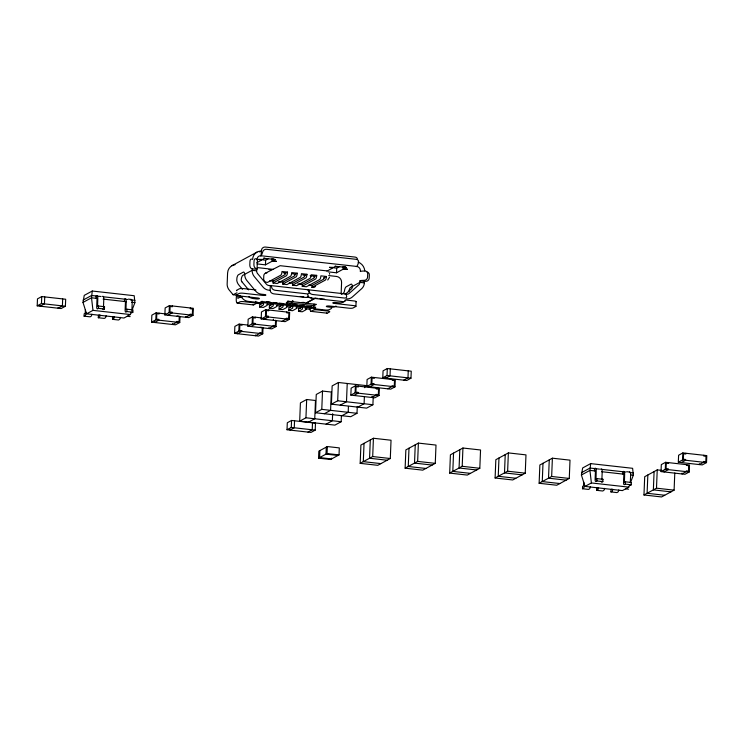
<?xml version="1.0" encoding="UTF-8"?>
<svg xmlns="http://www.w3.org/2000/svg" width="744" height="744" viewBox="0 0 744 744"><rect width="100%" height="100%" fill="white"/><g stroke="black" fill="none" stroke-linecap="round" stroke-linejoin="round"><path stroke-width="1.12" d="M103.49 306.947L103.797 299.014A3.98 1.274 -83.6 0 0 102.784 296.289L102.635 296.335M601.896 479.527L602.203 471.603A3.98 1.274 -83.6 0 0 601.199 468.869L600.492 469.222M37.2 305.868L37.479 298.874L41.738 296.568L65.677 299.246L65.398 306.23L61.138 308.546L37.2 305.868L41.459 303.552L65.398 306.23M40.223 305.421L40.195 306.203L44.445 303.887L44.733 296.903M41.459 303.552L41.738 296.568M58.181 307.43L58.144 308.211L62.403 305.896L62.682 298.911M131.195 312.387L130.377 314.545L123.988 318.014L86.583 313.829L83.002 302.417L84.249 295.368L92.256 291.025L134.208 295.721L134.897 302.65L132.013 310.22M91.94 314.173A2.781 0.893 -83.6 0 1 91.01 316.321L90.08 316.823L84.091 316.154L84.184 313.829L85.235 313.066L85.393 309.625M83.002 302.417L91.512 297.795L95.995 298.298L96.088 295.973L96.794 295.619A3.98 1.274 -83.6 0 1 97.808 298.344L97.566 306.537M95.995 298.298L96.534 298.009A1.59 0.512 -83.6 0 1 96.999 299.274L96.701 306.658A2.781 0.893 -83.6 0 0 97.529 308.872L98.459 308.369L98.552 306.035L104.532 306.705L104.439 309.039L103.509 309.541A2.781 0.893 -83.6 0 1 102.886 309.104M106.15 315.763A2.781 0.893 -83.6 0 1 105.22 317.911L104.29 318.413L98.301 317.744L98.403 315.419L99.305 314.926M120.361 317.353A2.781 0.893 -83.6 0 1 119.431 319.502L118.501 320.004L112.521 319.334L112.614 317.009L113.516 316.516M126.973 309.216L125.968 309.681L126.238 301.525A3.98 1.274 -83.6 0 0 125.225 298.8L124.518 299.153L124.425 301.478L124.955 301.19A1.59 0.512 -83.6 0 1 125.429 302.455L125.132 309.839A2.781 0.893 -83.6 0 0 125.95 312.052L126.88 311.55L126.973 309.216L132.962 309.885L132.869 312.22L131.939 312.722A2.781 0.893 -83.6 0 1 131.242 312.062M131.911 309.997L132.218 302.194A3.98 1.274 -83.6 0 0 131.204 299.469L130.498 299.823L134.99 300.325M180.002 316.516L179.76 322.515L175.5 324.821L151.562 322.143L151.85 315.149L156.101 312.843L165.828 313.931M154.585 321.696L154.557 322.478L158.816 320.171L158.844 319.39L156.603 319.139L156.817 313.698L159.067 313.949L159.095 313.178M151.562 322.143L155.822 319.836L156.101 312.843M164.861 314.926L165.149 307.932L169.4 305.626L193.338 308.304L193.059 315.298L188.799 317.604L164.861 314.926L169.12 312.62L193.059 315.298M169.12 312.62L169.4 305.626M172.394 305.961L172.366 306.742L170.116 306.491L169.902 311.922L172.143 312.173L172.115 312.954L167.856 315.261M172.543 323.705L172.515 324.486L176.765 322.18L176.802 321.399L179.044 321.65L179.258 316.209L177.016 315.958M185.842 316.498L185.814 317.269L190.064 314.963L190.101 314.182L192.343 314.433L192.557 309.002L190.315 308.751L190.343 307.969M263.013 327.769L262.781 333.768L258.521 336.074L234.583 333.396L234.862 326.402L239.122 324.096L247.724 325.054M242.451 289.351L238.852 285.017A8.742 8.082 61.5 0 1 236.769 280.395L236.927 277.865A4.771 1.525 -83.6 0 1 238.396 274.787L243.297 272.137A4.771 1.525 -83.6 0 1 244.581 273.718L244.85 275.95A8.742 8.082 61.5 0 0 246.934 280.637L255.592 291.025A8.742 8.082 61.5 0 0 261.302 294.178L264.241 294.503A2.465 0.512 2.3 0 1 265.738 295.21A2.465 0.512 2.3 0 1 262.595 295.396L243.195 293.229A3.181 0.651 2.3 0 0 239.14 293.471L236.48 294.912L236.248 299.255A4.771 1.525 -83.6 0 0 237.662 303.05L239.791 301.897A3.181 0.651 2.3 0 1 243.846 301.655L253.946 302.78A3.181 0.651 2.3 0 1 255.871 303.692L253.741 304.845A4.771 1.525 -83.6 0 1 252.969 304.659M237.606 332.949L237.578 333.731L241.828 331.424L241.865 330.643L239.624 330.392L239.838 324.961L242.079 325.212L242.116 324.431M234.583 333.396L238.843 331.089L239.122 324.096M276.322 320.562L276.08 326.551L271.82 328.857L247.882 326.179L248.161 319.195L252.421 316.879L261.023 317.846M251.686 259.144A3.181 1.609 85.2 0 0 249.938 261.618L249.817 264.724A3.181 1.609 85.2 0 0 251.314 268.463L252.225 268.817L252.16 270.314A8.742 8.082 61.5 0 0 254.327 276.619L262.985 287.007A8.742 8.082 61.5 0 0 268.705 290.16L270.146 290.327L270.463 291.499A3.181 1.888 20.8 0 0 274.024 293.899L305.44 297.414A3.181 1.888 20.8 0 0 307.746 296.67L307.886 296.279M247.882 326.179L252.142 323.873L252.421 316.879M257.48 273.476A3.971 3.674 61.5 0 1 256.652 270.816L256.708 269.319A4.045 0.837 2.3 0 0 256.354 268.482L255.406 268.119A3.181 1.609 85.2 0 1 253.909 264.38L254.039 261.274A3.181 1.609 85.2 0 1 255.787 258.791L256.727 259.163A4.045 0.837 2.3 0 1 257.089 259.991A4.036 3.739 61.5 0 1 261.014 255.75L356.785 266.445A9.421 3.013 -83.6 0 0 358.515 262.455A3.181 2.706 -26.9 0 0 356.283 259.331L266.519 249.287A3.181 2.706 -26.9 0 0 262.762 251.742A9.421 3.013 -83.6 0 1 261.014 255.75A4.771 1.525 -83.6 0 1 260.605 255.815M261.302 303.822L255.834 303.208L255.917 301.292M257.071 268.984L257.443 259.656M255.415 317.214L255.378 317.995L253.137 317.744L252.923 323.184L255.164 323.435L255.136 324.207L250.877 326.514M255.564 334.958L255.527 335.739L259.786 333.433L259.814 332.652L262.065 332.903L262.279 327.472L260.037 327.221M261.014 255.75L261.628 249.51A3.181 2.706 -26.9 0 1 265.385 247.054L355.148 257.099A3.181 2.706 -26.9 0 1 357.473 259.489M267.635 301.999L267.375 304.129A1.59 0.512 -83.6 0 1 266.808 305.561L263.348 307.439L259.609 307.021L259.702 304.687L263.85 302.436M261.181 318.971L261.46 311.978L265.72 309.671L289.658 312.35L289.379 319.343L285.119 321.65L261.181 318.971L265.441 316.665L289.379 319.343M257.071 263.906L265.45 264.845L265.636 260.186L268.417 258.67M264.204 318.525L264.176 319.306L268.435 317L268.463 316.219L266.222 315.968L266.436 310.527L268.677 310.778L268.714 310.006M265.441 316.665L265.72 309.671M277.094 305.217A1.59 0.512 -83.6 0 1 276.536 306.649L273.076 308.528L269.337 308.109L269.43 305.775L274.424 303.059M270.146 290.327L270.332 285.668L268.891 285.501A3.971 3.674 61.5 0 1 266.287 284.069L257.489 273.494M268.863 327.751L268.826 328.523L273.085 326.216L273.113 325.444L275.364 325.695L275.578 320.255M265.45 264.845L271.941 261.321L272.053 258.531M271.941 261.321L276.452 261.284L273.271 260.605L273.346 258.735M282.841 282.023L282.757 284.096L296.066 276.889A3.181 1.014 -83.6 0 0 297.247 273.197L291.713 272.583A3.181 1.014 -83.6 0 1 290.523 276.266L277.224 283.483L273.039 283.008L273.122 280.934M273.336 320.004L273.364 319.223M287.091 304.175L286.821 306.305A1.59 0.512 -83.6 0 1 286.263 307.737L282.794 309.616L279.056 309.197L279.149 306.863L283.297 304.612M286.663 312.015L286.635 312.787L288.877 313.038L288.663 318.478L286.412 318.227L286.384 319.009L282.125 321.315M296.549 307.393A1.59 0.512 -83.6 0 1 295.982 308.825L292.522 310.704L288.784 310.285L288.877 307.951L293.88 305.235M240.312 295.768L242.339 298.204A8.742 8.082 61.5 0 0 248.059 301.357L260.121 302.706L263.292 301.673L288.886 304.538L291.434 303.152L291.499 301.599L292.699 300.948M331.666 308.202A8.742 8.082 61.5 0 1 325.751 310.053L313.68 308.704L315.456 307.709L314.768 307.43L289.183 304.566L291.732 303.18L291.797 301.627L292.997 300.976M302.297 284.199L302.213 286.273L315.512 279.065A3.181 1.014 -83.6 0 0 316.702 275.373L311.159 274.759A3.181 1.014 -83.6 0 1 309.978 278.442L296.679 285.659L292.485 285.185L292.569 283.111M287.017 429.753L287.296 422.759L291.555 420.453L315.493 423.131L315.214 430.125L310.955 432.431L287.017 429.753L291.276 427.447L315.214 430.125M290.039 429.307L290.011 430.088L294.271 427.781L294.55 420.788M291.276 427.447L291.555 420.453M306.268 308.481A1.59 0.512 -83.6 0 1 305.71 309.913L302.25 311.792L298.502 311.373L298.604 309.039L302.752 306.788M341.394 416.017L341.171 421.727L334.902 425.122L299.683 421.188L300.418 402.895L306.677 399.5L315.484 400.486L314.749 418.77L308.49 422.173M299.683 421.188L305.942 417.784L306.677 399.5M315.558 286.208A3.181 2.939 61.5 0 1 312.908 287.472L311.931 287.361L312.015 285.287M291.732 303.18L314.024 305.672L314.089 304.119M312.499 422.797L312.22 429.79L307.96 432.097M357.278 406.438L357.008 413.301L350.74 416.696L315.521 412.753L316.256 394.469L322.515 391.065L331.322 392.051L330.587 410.344L324.328 413.738M318.553 458.164L318.832 451.171L327.341 446.558L339.311 447.897L339.032 454.891L330.522 459.504L318.553 458.164L327.062 453.552L339.032 454.891M319.892 450.594L319.613 457.588L331.582 458.927L331.61 458.146M315.521 412.753L321.78 409.358L322.515 391.065M326.281 447.135L326.002 454.128L337.962 455.468L337.999 454.686M327.062 453.552L327.341 446.558M328.141 271.858L336.511 272.797L336.707 268.138L339.487 266.622M373.228 396.719L372.902 404.727L366.643 408.121L331.415 404.178L332.149 385.894L338.418 382.49L367.034 385.699M332.642 413.711L332.363 420.741L326.104 424.145M331.415 404.178L337.683 400.784L338.418 382.49M336.511 272.797L343.003 269.272L343.114 266.482M343.003 269.272L347.522 269.235L344.333 268.556L344.407 266.687M347.225 383.476L346.49 401.769L340.222 405.164M348.434 406.41L348.201 412.316L341.942 415.71M350.861 395.129L351.14 388.136L355.39 385.829L379.328 388.507L379.049 395.501L374.79 397.808L350.861 395.129L355.111 392.823L379.049 395.501M355.911 306.351L356.097 301.692M355.111 392.823L355.39 385.829M356.357 266.529A4.771 1.525 -83.6 0 0 356.757 266.464A4.036 3.739 61.5 0 1 360.31 271.541A4.045 0.837 2.3 0 1 363.091 271.058L364.83 270.993A3.181 2.911 -58.9 0 1 367.694 273.997L367.564 277.103A3.181 2.911 -58.9 0 1 364.458 280.321L362.719 280.386A4.045 0.837 2.3 0 0 359.938 280.869L359.882 282.367A3.971 3.674 61.5 0 1 358.85 284.822L349.271 293.35A3.971 3.674 61.5 0 1 346.574 294.196L345.132 294.038A4.613 1.479 -83.6 0 1 346.295 295.061L346.63 296.289A3.181 1.888 20.8 0 1 344.202 298.019L312.787 294.503A3.181 1.888 20.8 0 1 309.913 293.183L309.048 290.895A4.613 1.479 -83.6 0 0 307.886 289.862M358.385 386.164L358.357 386.945L356.106 386.694L355.892 392.125L358.134 392.376L358.106 393.158L353.846 395.464M346.388 298.856A8.742 8.082 61.5 0 0 352.312 297.005L361.714 288.635A8.742 8.082 61.5 0 0 364.365 282.869L364.43 281.372L366.094 281.306A3.181 2.911 -58.9 0 0 369.201 278.089L369.331 274.982A3.181 2.911 -58.9 0 0 367.238 272.062M360.17 463.345L360.905 445.052L373.432 438.263L391.037 440.234L390.302 458.518L377.785 465.316L360.17 463.345L372.698 456.546L390.302 458.518M364.383 396.701L364.095 403.741L357.836 407.135M364.746 387.698L364.83 385.448M364.039 443.35L363.305 461.643L380.909 463.614M366.82 386.471L367.099 379.487L371.349 377.171L395.287 379.849L395.008 386.843L390.749 389.149L366.82 386.471L371.07 384.164L395.008 386.843M371.07 384.164L371.349 377.171M371.833 396.701L371.805 397.473L376.055 395.166L376.092 394.385L378.333 394.636L378.547 389.205L376.306 388.954L376.334 388.173M370.298 439.955L369.563 458.248L387.178 460.22M374.344 377.506L374.316 378.287L372.065 378.036L371.851 383.476L374.093 383.727L374.065 384.499L369.805 386.806M372.698 456.546L373.432 438.263M382.779 377.822L383.058 370.828L387.308 368.522L411.246 371.2L410.967 378.194L406.717 380.5L382.779 377.822L387.029 375.515L410.967 378.194M385.801 377.375L385.764 378.157L390.023 375.85L390.302 368.857M387.029 375.515L387.308 368.522M392.302 379.514L392.265 380.296L394.506 380.547L394.292 385.987L392.051 385.736L392.014 386.508L387.764 388.814M408.261 370.865L407.972 377.859L403.722 380.165M405.127 468.181L405.861 449.897L418.388 443.099L436.003 445.07L435.268 463.363L422.741 470.152L405.127 468.181L417.654 461.392L435.268 463.363M408.995 448.195L408.261 466.488L425.875 468.46M415.254 444.8L414.52 463.094L432.134 465.056M417.654 461.392L418.388 443.099M449.683 473.1L450.418 454.807L462.935 448.018L480.55 449.981L479.815 468.274L467.288 475.072L449.683 473.1L462.201 466.302L479.815 468.274M453.542 453.105L452.808 471.398L470.422 473.37M459.811 449.711L459.076 468.004L476.681 469.976M462.201 466.302L462.935 448.018M495.104 477.992L495.839 459.699L508.366 452.91L525.98 454.882L525.245 473.175L512.718 479.964L495.104 477.992L507.631 471.203L525.245 473.175M498.973 458.006L498.238 476.29L515.852 478.262M505.232 454.612L504.497 472.896L522.111 474.867M507.631 471.203L508.366 452.91M539.13 483.274L539.865 464.981L552.392 458.192L570.006 460.155L569.272 478.448L556.745 485.237L539.13 483.274L551.657 476.476L569.272 478.448M542.999 463.279L542.264 481.573L559.879 483.544M549.258 459.885L548.523 478.178L566.138 480.15M551.657 476.476L552.392 458.192M629.61 484.976L628.782 487.134L622.403 490.594L584.998 486.409L581.408 474.998L582.664 467.948L590.671 463.614L632.623 468.311L633.311 475.239L630.428 482.81M590.345 486.762A2.781 0.893 -83.6 0 1 589.425 488.91L588.495 489.413L582.506 488.743L582.599 486.409L583.649 485.646L583.808 482.205M581.408 474.998L589.927 470.385L594.409 470.887L594.503 468.553L595.209 468.199A3.98 1.274 -83.6 0 1 596.223 470.933L596.018 479.127M594.409 470.887L594.949 470.599A1.59 0.512 -83.6 0 1 595.414 471.863L595.116 479.248A2.781 0.893 -83.6 0 0 595.935 481.461L596.874 480.95L596.967 478.625L602.947 479.294L602.854 481.619L601.924 482.131A2.781 0.893 -83.6 0 1 601.301 481.684M604.565 488.352A2.781 0.893 -83.6 0 1 603.635 490.501L602.705 491.003L596.716 490.333L596.809 487.999L597.72 487.515M618.776 489.943A2.781 0.893 -83.6 0 1 617.846 492.091L616.916 492.593L610.936 491.924L611.029 489.589L611.931 489.106M601.515 471.687L622.84 474.068L622.933 471.733L623.639 471.38A3.98 1.274 -83.6 0 1 624.644 474.114L624.411 482.298M622.84 474.068L623.37 473.779A1.59 0.512 -83.6 0 1 623.835 475.044L623.546 482.428A2.781 0.893 -83.6 0 0 624.365 484.642L625.295 484.13L625.388 481.805L631.377 482.475L631.284 484.8L630.345 485.311A2.781 0.893 -83.6 0 1 629.656 484.642M630.326 482.586L630.633 474.784A3.98 1.274 -83.6 0 0 629.619 472.049L629.471 472.105M674.789 473.007L674.101 490.156L661.583 496.946L643.969 494.974L644.704 476.69L657.231 469.892L661.63 470.385M647.838 474.988L647.103 493.281L664.708 495.253M654.097 471.594L653.362 489.877L670.976 491.849M643.969 494.974L656.496 488.185L657.231 469.892M661.035 471.603L661.314 464.609L665.573 462.303L689.511 464.981L689.232 471.975L684.973 474.281L661.035 471.603L665.294 469.297L689.232 471.975M664.057 471.157L664.029 471.938L668.289 469.631L668.317 468.85L666.075 468.599L666.289 463.159L668.531 463.41L668.568 462.638M665.294 469.297L665.573 462.303M678.323 462.229L678.602 455.235L682.862 452.929L706.8 455.607L706.521 462.591L702.262 464.907L678.323 462.229L682.583 459.913L706.521 462.591M682.016 473.165L681.978 473.947L686.238 471.64L686.266 470.859L688.516 471.11L688.73 465.67L686.489 465.418L686.517 464.647M682.583 459.913L682.862 452.929M685.856 453.263L685.819 454.035L683.578 453.784L683.364 459.225L685.605 459.476L685.577 460.248L681.318 462.563M699.304 463.791L699.267 464.572L703.526 462.257L703.554 461.485L705.805 461.736L706.019 456.295L703.778 456.044L703.805 455.272M348.899 291.797L349.131 290.42A4.771 1.525 -83.6 0 1 350.61 287.342L352.563 286.282M273.625 302.668L273.355 304.798A1.59 0.512 -83.6 0 1 272.797 306.23L269.337 308.109M92.256 291.025L91.512 297.795L92.972 310.36L86.583 313.829M590.671 463.614L589.927 470.385L591.387 482.949L584.998 486.409M329.499 277.317L327.723 280.014M345.29 294.326L351.28 288.998A3.971 3.674 61.5 0 0 352.033 288.049L352.135 287.835A4.036 3.59 47.6 0 0 352.386 286.905L352.303 285.77A4.771 1.525 -83.6 0 0 351.01 284.189L346.118 286.84A4.771 1.525 -83.6 0 0 344.639 289.918L344.398 291.239A4.036 3.804 80.9 0 1 344.063 292.206L343.942 292.429A3.971 3.674 61.5 0 1 343.189 293.387L341.282 294.419M83.096 300.083L91.605 295.47L101.082 296.531M97.641 306.528L98.552 306.035M84.091 316.154L85.021 315.651A2.781 0.893 -83.6 0 0 86.062 312.424M103.63 307.198L104.532 306.705M98.301 317.744L99.24 317.242A2.781 0.893 -83.6 0 0 100.161 315.093M112.521 319.334L113.451 318.832A2.781 0.893 -83.6 0 0 114.381 316.684M231.97 265.682L256.968 252.123M259.6 251.956L261.2 251.091A9.57 8.854 61.5 0 0 252.597 259.489M256.829 262.669L261.469 260.149L258.391 259.377L262.799 259.433L264.538 258.335A4.771 1.525 -83.6 0 1 263.962 257.731M273.271 260.605L275.01 259.507M265.394 273.206L280.097 265.692L326.849 270.89M235.085 264.697A9.57 8.854 61.5 0 0 227.59 273.048L227.162 283.873A8.742 8.082 61.5 0 0 227.348 286.115L227.487 286.663A8.742 8.082 61.5 0 0 229.329 290.179L233.123 294.736L236.964 292.783M284.654 273.671L287.528 272.109A3.181 1.014 -83.6 0 1 286.338 275.801L273.039 283.008M294.373 274.759L297.247 273.197M304.101 275.847L306.974 274.285A3.181 1.014 -83.6 0 1 305.784 277.977L292.485 285.185M255.834 303.208L257.536 302.287M262.158 301.227L260.14 302.324L313.698 308.314L315.726 307.216L313.438 306.965M313.829 276.935L316.702 275.373M259.609 307.021L263.069 305.142A1.59 0.512 -83.6 0 0 263.627 303.71M326.969 271.123L332.531 268.1L329.462 267.319L333.861 267.384L335.6 266.287A4.771 1.525 -83.6 0 1 335.228 266.026M323.547 278.024L326.421 276.461A3.181 1.014 -83.6 0 1 325.23 280.153L311.931 287.361M344.333 268.556L346.072 267.459A4.771 1.525 -83.6 0 1 345.402 266.64M288.746 301.283L286.347 302.576L291.434 303.152M279.056 309.197L282.525 307.319A1.59 0.512 -83.6 0 0 283.083 305.886M288.784 310.285L292.243 308.407A1.59 0.512 -83.6 0 0 292.801 306.974M305.803 303.189L315.112 298.139M306.1 303.227L315.409 298.177L317.697 298.428M298.502 311.373L301.971 309.495A1.59 0.512 -83.6 0 0 302.529 308.062M314.024 305.672L316.423 304.38L287.426 301.143M311.95 307.821L309.392 309.206L305.031 308.714M352.377 286.431L359.882 282.367L364.365 282.869M581.51 472.673L590.02 468.05L599.497 469.111M596.056 479.117L596.967 478.625M582.506 488.743L583.436 488.241A2.781 0.893 -83.6 0 0 584.477 485.014M602.045 479.787L602.947 479.294M596.716 490.333L597.646 489.831A2.781 0.893 -83.6 0 0 598.576 487.683M624.486 482.298L625.388 481.805M610.936 491.924L611.866 491.421A2.781 0.893 -83.6 0 0 612.786 489.273M303.747 302.436L302.594 302.445M264.538 258.335L275.141 259.517M335.73 266.296L346.202 267.468M260.4 259.6L265.636 260.186M332.512 267.663L336.707 268.138M257.61 267.626L273.532 269.412M328.681 275.578L336.567 276.461A5.561 5.143 61.5 0 1 341.589 282.488L341.189 292.42A3.971 3.674 61.5 0 1 341.022 293.415M268.928 269.514L271.104 269.756M287.528 272.109L281.985 271.495A3.181 1.014 -83.6 0 1 280.804 275.178L267.505 282.394L266.529 282.283A3.181 2.939 61.5 0 1 263.664 278.842L263.785 275.736A3.181 2.939 61.5 0 1 266.901 272.964M306.974 274.285L301.441 273.671A3.181 1.014 -83.6 0 1 300.251 277.354L286.952 284.571L282.757 284.096M326.421 276.461L320.887 275.847A3.181 1.014 -83.6 0 1 319.697 279.53L306.398 286.747L302.213 286.273M252.225 268.817L256.708 269.319M359.938 280.869L364.43 281.372M283.194 272.713L285.408 272.955A1.59 0.512 -83.6 0 1 284.812 274.796L273.113 281.148L269.793 280.776M291.815 273.671L294.029 273.922M302.641 274.889L304.863 275.131A1.59 0.512 -83.6 0 1 304.268 276.973L292.559 283.325L289.239 282.953M310.155 275.726L313.475 276.098M256.652 270.816L252.16 270.314L242.888 275.289A4.771 1.525 -83.6 0 0 241.409 278.368L241.233 279.688A4.036 3.804 80.9 0 0 241.4 280.721L241.484 280.972A3.971 3.674 61.5 0 0 242.153 282.078M278.405 281.734L282.841 282.236L294.54 275.885A1.59 0.512 -83.6 0 0 295.136 274.043M297.86 283.91L302.287 284.413L313.987 278.061A1.59 0.512 -83.6 0 0 314.582 276.219M308.686 285.129L312.006 285.501L323.714 279.149A1.59 0.512 -83.6 0 0 324.31 277.307M270.677 285.575L307.932 289.742M308.23 289.779L345.476 293.945M255.936 289.974L243.381 288.57A3.181 0.651 2.3 0 0 239.326 288.812L236.666 290.253A3.181 0.651 2.3 0 0 236.787 290.755M346.007 300.046L353.995 300.939A3.181 0.651 2.3 0 1 355.93 301.85M300.325 296.484L303.738 296.865M307.151 297.247L311.699 297.758M319.994 298.688L324.579 299.2M233.123 294.736L237.968 295.284L237.848 298.391L239.977 297.237A3.181 0.651 2.3 0 1 242.395 296.903M266.724 301.729L270.137 302.12M273.56 302.501L276.973 302.882M279.251 303.134L283.817 303.645M286.096 303.905L290.653 304.408M292.931 304.668L297.488 305.18M299.767 305.431L304.324 305.942M306.602 306.193L311.159 306.705M267.031 304.463L271.021 304.91M276.759 305.552L280.748 305.998M286.487 306.64L290.467 307.086M296.205 307.728L300.195 308.174M237.252 303.115L253.332 304.91M310.936 311.355L327.016 313.159M128.377 299.135L131.372 299.469M103.202 296.763L127.512 299.488M103.109 299.097L126.415 301.701M131.53 302.278L134.897 302.65M252.142 323.873L276.08 326.551M98.459 308.369L104.439 309.039M126.88 311.55L132.869 312.22M92.972 310.36L130.377 314.545M127.178 316.284L130.172 316.618M155.822 319.836L179.76 322.515M238.843 331.089L262.781 333.768M337.683 400.784L372.902 404.727M321.78 409.358L357.008 413.301M305.942 417.784L341.171 421.727M626.792 471.724L629.787 472.059M601.608 469.352L625.927 472.068M630.038 472.533L633.404 472.905M631.07 474.988L633.311 475.239M596.874 480.95L602.854 481.619M625.295 484.13L631.284 484.8M656.496 488.185L674.101 490.156M591.387 482.949L628.782 487.134M625.592 488.864L628.587 489.199M242.163 282.078L248.645 289.872M239.884 295.833L241.316 297.553M307.691 294.531L308.546 296.763A3.181 1.888 20.8 0 0 311.42 298.084L342.844 301.599A3.181 1.888 20.8 0 0 345.272 299.869M329.555 273.429L329.62 274.22M304.287 302.464A2.539 0.521 2.3 0 1 301.683 302.436M358.041 262.093A9.57 8.854 61.5 0 1 364.783 270.881M326.653 312.899A4.771 1.525 -83.6 0 0 327.425 313.094L329.555 311.941A3.181 0.651 2.3 0 0 327.62 311.029L317.53 309.895A3.181 0.651 2.3 0 0 313.466 310.136L311.345 311.29A4.771 1.525 -83.6 0 1 309.941 308.676M307.7 289.779A4.613 1.479 -83.6 0 1 308.741 290.858L309.113 293.089A3.181 1.888 20.8 0 1 306.807 293.834L275.382 290.318A3.181 1.888 20.8 0 1 271.83 287.919L271.495 286.691A4.613 1.479 -83.6 0 0 270.332 285.668M248.71 296.605A8.742 8.082 61.5 0 0 253.22 298.558L256.159 298.893A2.465 0.512 2.3 0 0 259.303 298.697A2.465 0.512 2.3 0 0 257.805 297.991L238.406 295.824A3.181 0.651 2.3 0 1 236.48 294.912M274.88 259.451A4.771 1.525 -83.6 0 1 274.638 259.247M335.99 306.044A8.742 8.082 61.5 0 1 330.913 307.253L327.974 306.928A2.465 0.512 2.3 0 1 326.477 306.221A2.465 0.512 2.3 0 1 329.62 306.026L349.02 308.202A3.181 0.651 2.3 0 0 353.075 307.96L355.734 306.519A3.181 0.651 2.3 0 0 353.809 305.607L334.409 303.431A2.465 0.512 2.3 0 1 332.912 302.724A2.465 0.512 2.3 0 1 336.056 302.538L338.994 302.864A8.742 8.082 61.5 0 0 344.918 301.013"/></g></svg>
